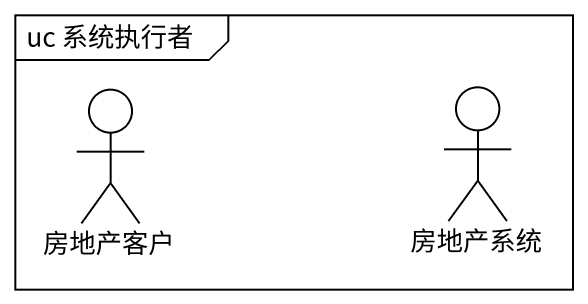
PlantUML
@startuml
mainframe uc 系统执行者
actor 房地产客户
actor 房地产系统
@enduml
